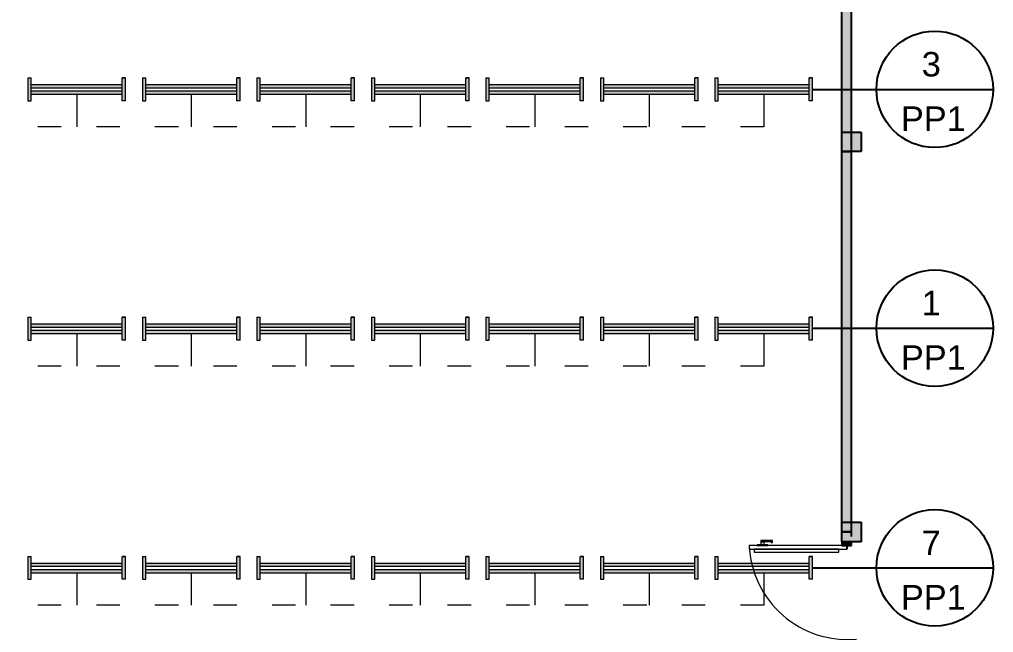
# Model space of a CAD drawing. Header units: millimetres. Extents: x 3339 to 2017737, y 4955 to 2748989.
# Drawn here: x 1464597 to 1479573, y 1264163 to 1273592 of the extents above; entities that cross this region are included whole.
import ezdxf

# ---------------------------------------------------------------- set-up
doc = ezdxf.new("R2010")
doc.units = ezdxf.units.MM
doc.header["$LTSCALE"] = 30
doc.linetypes.add('ACAD_ISO03W100', pattern=[30, 12, -18])
for name, color, linetype, lineweight in [('A-DETL-GENF', 92, 'Continuous', 13), ('A-DOOR', 31, 'Continuous', 13), ('LIGHT LINES', 6, 'ACAD_ISO03W100', 13), ('LIGHTS', 6, 'Continuous', 13)]:
    doc.layers.add(name, color=color, linetype=linetype, lineweight=lineweight)
doc.layers.add('window', color=92, linetype='Continuous')
doc.styles.get("Standard").update_dxf_attribs({"font": 'arial.ttf'})

# ---------------------------------------------------------------- blocks, each defined once
blk = doc.blocks.new('Poste with lines')
h = blk.add_hatch(color=2)
h.dxf.hatch_style = 1
h.paths.add_polyline_path([(13203, 12318), (12903, 12318), (12903, 12018), (13203, 12018)])
at = {"color": 0}
for p, q in [((12903, 12018), (12903, 12318)), ((12903, 12318), (13203, 12318)), ((13203, 12318), (13203, 12018)), ((12903, 12018), (12903, 12168)), ((12903, 12018), (13053, 12018)), ((13053, 12018), (12903, 12018)), ((13203, 12018), (12903, 12018))]:
    blk.add_line(p, q, dxfattribs=at)

msp = doc.modelspace()

# ---------------------------------------------------------------- hatches: boundary and pattern name
at = {"layer": 'LIGHTS'}
h = msp.add_hatch(color=256, dxfattribs=at)
h.dxf.hatch_style = 1
h.paths.add_polyline_path([(1464727.192, 1272342.691), (1464777.192, 1272342.691), (1464777.192, 1272692.691), (1464727.192, 1272692.691)])
h = msp.add_hatch(color=256, dxfattribs=at)
h.dxf.hatch_style = 1
h.paths.add_polyline_path([(1466177.192, 1272342.691), (1466227.192, 1272342.691), (1466227.192, 1272692.691), (1466177.192, 1272692.691)])
h = msp.add_hatch(color=256, dxfattribs=at)
h.dxf.hatch_style = 1
h.paths.add_polyline_path([(1466487.718, 1272342.691), (1466537.718, 1272342.691), (1466537.718, 1272692.691), (1466487.718, 1272692.691)])
h = msp.add_hatch(color=256, dxfattribs=at)
h.dxf.hatch_style = 1
h.paths.add_polyline_path([(1467937.718, 1272342.691), (1467987.718, 1272342.691), (1467987.718, 1272692.691), (1467937.718, 1272692.691)])
h = msp.add_hatch(color=256, dxfattribs=at)
h.dxf.hatch_style = 1
h.paths.add_polyline_path([(1468248.245, 1272342.691), (1468298.245, 1272342.691), (1468298.245, 1272692.691), (1468248.245, 1272692.691)])
h = msp.add_hatch(color=256, dxfattribs=at)
h.dxf.hatch_style = 1
h.paths.add_polyline_path([(1469698.245, 1272342.691), (1469748.245, 1272342.691), (1469748.245, 1272692.691), (1469698.245, 1272692.691)])
h = msp.add_hatch(color=256, dxfattribs=at)
h.dxf.hatch_style = 1
h.paths.add_polyline_path([(1470008.771, 1272342.691), (1470058.771, 1272342.691), (1470058.771, 1272692.691), (1470008.771, 1272692.691)])
h = msp.add_hatch(color=256, dxfattribs=at)
h.dxf.hatch_style = 1
h.paths.add_polyline_path([(1471458.771, 1272342.691), (1471508.771, 1272342.691), (1471508.771, 1272692.691), (1471458.771, 1272692.691)])
h = msp.add_hatch(color=256, dxfattribs=at)
h.dxf.hatch_style = 1
h.paths.add_polyline_path([(1471769.297, 1272342.691), (1471819.297, 1272342.691), (1471819.297, 1272692.691), (1471769.297, 1272692.691)])
h = msp.add_hatch(color=256, dxfattribs=at)
h.dxf.hatch_style = 1
h.paths.add_polyline_path([(1473219.297, 1272342.691), (1473269.297, 1272342.691), (1473269.297, 1272692.691), (1473219.297, 1272692.691)])
h = msp.add_hatch(color=256, dxfattribs=at)
h.dxf.hatch_style = 1
h.paths.add_polyline_path([(1473529.824, 1272342.691), (1473579.824, 1272342.691), (1473579.824, 1272692.691), (1473529.824, 1272692.691)])
h = msp.add_hatch(color=256, dxfattribs=at)
h.dxf.hatch_style = 1
h.paths.add_polyline_path([(1474979.824, 1272342.691), (1475029.824, 1272342.691), (1475029.824, 1272692.691), (1474979.824, 1272692.691)])
h = msp.add_hatch(color=256, dxfattribs=at)
h.dxf.hatch_style = 1
h.paths.add_polyline_path([(1475290.35, 1272342.691), (1475340.35, 1272342.691), (1475340.35, 1272692.691), (1475290.35, 1272692.691)])
h = msp.add_hatch(color=256, dxfattribs=at)
h.dxf.hatch_style = 1
h.paths.add_polyline_path([(1476740.35, 1272342.691), (1476790.35, 1272342.691), (1476790.35, 1272692.691), (1476740.35, 1272692.691)])
h = msp.add_hatch(color=256, dxfattribs=at)
h.dxf.hatch_style = 1
h.paths.add_polyline_path([(1466177.192, 1272542.691), (1466177.192, 1272592.691), (1464777.192, 1272592.691), (1464777.192, 1272542.691)])
h = msp.add_hatch(color=256, dxfattribs=at)
h.dxf.hatch_style = 1
h.paths.add_polyline_path([(1467937.718, 1272542.691), (1467937.718, 1272592.691), (1466537.718, 1272592.691), (1466537.718, 1272542.691)])
h = msp.add_hatch(color=256, dxfattribs=at)
h.dxf.hatch_style = 1
h.paths.add_polyline_path([(1469698.245, 1272542.691), (1469698.245, 1272592.691), (1468298.245, 1272592.691), (1468298.245, 1272542.691)])
h = msp.add_hatch(color=256, dxfattribs=at)
h.dxf.hatch_style = 1
h.paths.add_polyline_path([(1471458.771, 1272542.691), (1471458.771, 1272592.691), (1470058.771, 1272592.691), (1470058.771, 1272542.691)])
h = msp.add_hatch(color=256, dxfattribs=at)
h.dxf.hatch_style = 1
h.paths.add_polyline_path([(1473219.297, 1272542.691), (1473219.297, 1272592.691), (1471819.297, 1272592.691), (1471819.297, 1272542.691)])
h = msp.add_hatch(color=256, dxfattribs=at)
h.dxf.hatch_style = 1
h.paths.add_polyline_path([(1474979.824, 1272542.691), (1474979.824, 1272592.691), (1473579.824, 1272592.691), (1473579.824, 1272542.691)])
h = msp.add_hatch(color=256, dxfattribs=at)
h.dxf.hatch_style = 1
h.paths.add_polyline_path([(1476740.35, 1272542.691), (1476740.35, 1272592.691), (1475340.35, 1272592.691), (1475340.35, 1272542.691)])
h = msp.add_hatch(color=256, dxfattribs=at)
h.dxf.hatch_style = 1
h.paths.add_polyline_path([(1464777.192, 1272492.691), (1464777.192, 1272442.691), (1466177.192, 1272442.691), (1466177.192, 1272492.691)])
h = msp.add_hatch(color=256, dxfattribs=at)
h.dxf.hatch_style = 1
h.paths.add_polyline_path([(1466537.718, 1272492.691), (1466537.718, 1272442.691), (1467937.718, 1272442.691), (1467937.718, 1272492.691)])
h = msp.add_hatch(color=256, dxfattribs=at)
h.dxf.hatch_style = 1
h.paths.add_polyline_path([(1468298.245, 1272492.691), (1468298.245, 1272442.691), (1469698.245, 1272442.691), (1469698.245, 1272492.691)])
h = msp.add_hatch(color=256, dxfattribs=at)
h.dxf.hatch_style = 1
h.paths.add_polyline_path([(1470058.771, 1272492.691), (1470058.771, 1272442.691), (1471458.771, 1272442.691), (1471458.771, 1272492.691)])
h = msp.add_hatch(color=256, dxfattribs=at)
h.dxf.hatch_style = 1
h.paths.add_polyline_path([(1471819.297, 1272492.691), (1471819.297, 1272442.691), (1473219.297, 1272442.691), (1473219.297, 1272492.691)])
h = msp.add_hatch(color=256, dxfattribs=at)
h.dxf.hatch_style = 1
h.paths.add_polyline_path([(1473579.824, 1272492.691), (1473579.824, 1272442.691), (1474979.824, 1272442.691), (1474979.824, 1272492.691)])
h = msp.add_hatch(color=256, dxfattribs=at)
h.dxf.hatch_style = 1
h.paths.add_polyline_path([(1475340.35, 1272492.691), (1475340.35, 1272442.691), (1476740.35, 1272442.691), (1476740.35, 1272492.691)])
h = msp.add_hatch(color=256, dxfattribs=at)
h.dxf.hatch_style = 1
h.paths.add_polyline_path([(1464727.192, 1268662.135), (1464777.192, 1268662.135), (1464777.192, 1269012.135), (1464727.192, 1269012.135)])
h = msp.add_hatch(color=256, dxfattribs=at)
h.dxf.hatch_style = 1
h.paths.add_polyline_path([(1466177.192, 1268662.135), (1466227.192, 1268662.135), (1466227.192, 1269012.135), (1466177.192, 1269012.135)])
h = msp.add_hatch(color=256, dxfattribs=at)
h.dxf.hatch_style = 1
h.paths.add_polyline_path([(1466487.718, 1268662.135), (1466537.718, 1268662.135), (1466537.718, 1269012.135), (1466487.718, 1269012.135)])
h = msp.add_hatch(color=256, dxfattribs=at)
h.dxf.hatch_style = 1
h.paths.add_polyline_path([(1467937.718, 1268662.135), (1467987.718, 1268662.135), (1467987.718, 1269012.135), (1467937.718, 1269012.135)])
h = msp.add_hatch(color=256, dxfattribs=at)
h.dxf.hatch_style = 1
h.paths.add_polyline_path([(1468248.245, 1268662.135), (1468298.245, 1268662.135), (1468298.245, 1269012.135), (1468248.245, 1269012.135)])
h = msp.add_hatch(color=256, dxfattribs=at)
h.dxf.hatch_style = 1
h.paths.add_polyline_path([(1469698.245, 1268662.135), (1469748.245, 1268662.135), (1469748.245, 1269012.135), (1469698.245, 1269012.135)])
h = msp.add_hatch(color=256, dxfattribs=at)
h.dxf.hatch_style = 1
h.paths.add_polyline_path([(1470008.771, 1268662.135), (1470058.771, 1268662.135), (1470058.771, 1269012.135), (1470008.771, 1269012.135)])
h = msp.add_hatch(color=256, dxfattribs=at)
h.dxf.hatch_style = 1
h.paths.add_polyline_path([(1471458.771, 1268662.135), (1471508.771, 1268662.135), (1471508.771, 1269012.135), (1471458.771, 1269012.135)])
h = msp.add_hatch(color=256, dxfattribs=at)
h.dxf.hatch_style = 1
h.paths.add_polyline_path([(1471769.297, 1268662.135), (1471819.297, 1268662.135), (1471819.297, 1269012.135), (1471769.297, 1269012.135)])
h = msp.add_hatch(color=256, dxfattribs=at)
h.dxf.hatch_style = 1
h.paths.add_polyline_path([(1473219.297, 1268662.135), (1473269.297, 1268662.135), (1473269.297, 1269012.135), (1473219.297, 1269012.135)])
h = msp.add_hatch(color=256, dxfattribs=at)
h.dxf.hatch_style = 1
h.paths.add_polyline_path([(1473529.824, 1268662.135), (1473579.824, 1268662.135), (1473579.824, 1269012.135), (1473529.824, 1269012.135)])
h = msp.add_hatch(color=256, dxfattribs=at)
h.dxf.hatch_style = 1
h.paths.add_polyline_path([(1474979.824, 1268662.135), (1475029.824, 1268662.135), (1475029.824, 1269012.135), (1474979.824, 1269012.135)])
h = msp.add_hatch(color=256, dxfattribs=at)
h.dxf.hatch_style = 1
h.paths.add_polyline_path([(1475290.35, 1268662.135), (1475340.35, 1268662.135), (1475340.35, 1269012.135), (1475290.35, 1269012.135)])
h = msp.add_hatch(color=256, dxfattribs=at)
h.dxf.hatch_style = 1
h.paths.add_polyline_path([(1476740.35, 1268662.135), (1476790.35, 1268662.135), (1476790.35, 1269012.135), (1476740.35, 1269012.135)])
h = msp.add_hatch(color=256, dxfattribs=at)
h.dxf.hatch_style = 1
h.paths.add_polyline_path([(1466177.192, 1268862.135), (1466177.192, 1268912.135), (1464777.192, 1268912.135), (1464777.192, 1268862.135)])
h = msp.add_hatch(color=256, dxfattribs=at)
h.dxf.hatch_style = 1
h.paths.add_polyline_path([(1464777.192, 1268812.135), (1464777.192, 1268762.135), (1466177.192, 1268762.135), (1466177.192, 1268812.135)])
h = msp.add_hatch(color=256, dxfattribs=at)
h.dxf.hatch_style = 1
h.paths.add_polyline_path([(1467937.718, 1268862.135), (1467937.718, 1268912.135), (1466537.718, 1268912.135), (1466537.718, 1268862.135)])
h = msp.add_hatch(color=256, dxfattribs=at)
h.dxf.hatch_style = 1
h.paths.add_polyline_path([(1466537.718, 1268812.135), (1466537.718, 1268762.135), (1467937.718, 1268762.135), (1467937.718, 1268812.135)])
h = msp.add_hatch(color=256, dxfattribs=at)
h.dxf.hatch_style = 1
h.paths.add_polyline_path([(1469698.245, 1268862.135), (1469698.245, 1268912.135), (1468298.245, 1268912.135), (1468298.245, 1268862.135)])
h = msp.add_hatch(color=256, dxfattribs=at)
h.dxf.hatch_style = 1
h.paths.add_polyline_path([(1468298.245, 1268812.135), (1468298.245, 1268762.135), (1469698.245, 1268762.135), (1469698.245, 1268812.135)])
h = msp.add_hatch(color=256, dxfattribs=at)
h.dxf.hatch_style = 1
h.paths.add_polyline_path([(1471458.771, 1268862.135), (1471458.771, 1268912.135), (1470058.771, 1268912.135), (1470058.771, 1268862.135)])
h = msp.add_hatch(color=256, dxfattribs=at)
h.dxf.hatch_style = 1
h.paths.add_polyline_path([(1470058.771, 1268812.135), (1470058.771, 1268762.135), (1471458.771, 1268762.135), (1471458.771, 1268812.135)])
h = msp.add_hatch(color=256, dxfattribs=at)
h.dxf.hatch_style = 1
h.paths.add_polyline_path([(1473219.297, 1268862.135), (1473219.297, 1268912.135), (1471819.297, 1268912.135), (1471819.297, 1268862.135)])
h = msp.add_hatch(color=256, dxfattribs=at)
h.dxf.hatch_style = 1
h.paths.add_polyline_path([(1471819.297, 1268812.135), (1471819.297, 1268762.135), (1473219.297, 1268762.135), (1473219.297, 1268812.135)])
h = msp.add_hatch(color=256, dxfattribs=at)
h.dxf.hatch_style = 1
h.paths.add_polyline_path([(1474979.824, 1268862.135), (1474979.824, 1268912.135), (1473579.824, 1268912.135), (1473579.824, 1268862.135)])
h = msp.add_hatch(color=256, dxfattribs=at)
h.dxf.hatch_style = 1
h.paths.add_polyline_path([(1473579.824, 1268812.135), (1473579.824, 1268762.135), (1474979.824, 1268762.135), (1474979.824, 1268812.135)])
h = msp.add_hatch(color=256, dxfattribs=at)
h.dxf.hatch_style = 1
h.paths.add_polyline_path([(1476740.35, 1268862.135), (1476740.35, 1268912.135), (1475340.35, 1268912.135), (1475340.35, 1268862.135)])
h = msp.add_hatch(color=256, dxfattribs=at)
h.dxf.hatch_style = 1
h.paths.add_polyline_path([(1475340.35, 1268812.135), (1475340.35, 1268762.135), (1476740.35, 1268762.135), (1476740.35, 1268812.135)])
h = msp.add_hatch(color=256, dxfattribs=at)
h.dxf.hatch_style = 1
h.paths.add_polyline_path([(1464727.192, 1264981.58), (1464777.192, 1264981.58), (1464777.192, 1265331.58), (1464727.192, 1265331.58)])
h = msp.add_hatch(color=256, dxfattribs=at)
h.dxf.hatch_style = 1
h.paths.add_polyline_path([(1466177.192, 1265181.58), (1466177.192, 1265231.58), (1464777.192, 1265231.58), (1464777.192, 1265181.58)])
h = msp.add_hatch(color=256, dxfattribs=at)
h.dxf.hatch_style = 1
h.paths.add_polyline_path([(1466177.192, 1264981.58), (1466227.192, 1264981.58), (1466227.192, 1265331.58), (1466177.192, 1265331.58)])
h = msp.add_hatch(color=256, dxfattribs=at)
h.dxf.hatch_style = 1
h.paths.add_polyline_path([(1466487.718, 1264981.58), (1466537.718, 1264981.58), (1466537.718, 1265331.58), (1466487.718, 1265331.58)])
h = msp.add_hatch(color=256, dxfattribs=at)
h.dxf.hatch_style = 1
h.paths.add_polyline_path([(1467937.718, 1265181.58), (1467937.718, 1265231.58), (1466537.718, 1265231.58), (1466537.718, 1265181.58)])
h = msp.add_hatch(color=256, dxfattribs=at)
h.dxf.hatch_style = 1
h.paths.add_polyline_path([(1467937.718, 1264981.58), (1467987.718, 1264981.58), (1467987.718, 1265331.58), (1467937.718, 1265331.58)])
h = msp.add_hatch(color=256, dxfattribs=at)
h.dxf.hatch_style = 1
h.paths.add_polyline_path([(1468248.245, 1264981.58), (1468298.245, 1264981.58), (1468298.245, 1265331.58), (1468248.245, 1265331.58)])
h = msp.add_hatch(color=256, dxfattribs=at)
h.dxf.hatch_style = 1
h.paths.add_polyline_path([(1469698.245, 1265181.58), (1469698.245, 1265231.58), (1468298.245, 1265231.58), (1468298.245, 1265181.58)])
h = msp.add_hatch(color=256, dxfattribs=at)
h.dxf.hatch_style = 1
h.paths.add_polyline_path([(1469698.245, 1264981.58), (1469748.245, 1264981.58), (1469748.245, 1265331.58), (1469698.245, 1265331.58)])
h = msp.add_hatch(color=256, dxfattribs=at)
h.dxf.hatch_style = 1
h.paths.add_polyline_path([(1470008.771, 1264981.58), (1470058.771, 1264981.58), (1470058.771, 1265331.58), (1470008.771, 1265331.58)])
h = msp.add_hatch(color=256, dxfattribs=at)
h.dxf.hatch_style = 1
h.paths.add_polyline_path([(1471458.771, 1265181.58), (1471458.771, 1265231.58), (1470058.771, 1265231.58), (1470058.771, 1265181.58)])
h = msp.add_hatch(color=256, dxfattribs=at)
h.dxf.hatch_style = 1
h.paths.add_polyline_path([(1471458.771, 1264981.58), (1471508.771, 1264981.58), (1471508.771, 1265331.58), (1471458.771, 1265331.58)])
h = msp.add_hatch(color=256, dxfattribs=at)
h.dxf.hatch_style = 1
h.paths.add_polyline_path([(1471769.297, 1264981.58), (1471819.297, 1264981.58), (1471819.297, 1265331.58), (1471769.297, 1265331.58)])
h = msp.add_hatch(color=256, dxfattribs=at)
h.dxf.hatch_style = 1
h.paths.add_polyline_path([(1473219.297, 1265181.58), (1473219.297, 1265231.58), (1471819.297, 1265231.58), (1471819.297, 1265181.58)])
h = msp.add_hatch(color=256, dxfattribs=at)
h.dxf.hatch_style = 1
h.paths.add_polyline_path([(1473219.297, 1264981.58), (1473269.297, 1264981.58), (1473269.297, 1265331.58), (1473219.297, 1265331.58)])
h = msp.add_hatch(color=256, dxfattribs=at)
h.dxf.hatch_style = 1
h.paths.add_polyline_path([(1473529.824, 1264981.58), (1473579.824, 1264981.58), (1473579.824, 1265331.58), (1473529.824, 1265331.58)])
h = msp.add_hatch(color=256, dxfattribs=at)
h.dxf.hatch_style = 1
h.paths.add_polyline_path([(1474979.824, 1265181.58), (1474979.824, 1265231.58), (1473579.824, 1265231.58), (1473579.824, 1265181.58)])
h = msp.add_hatch(color=256, dxfattribs=at)
h.dxf.hatch_style = 1
h.paths.add_polyline_path([(1474979.824, 1264981.58), (1475029.824, 1264981.58), (1475029.824, 1265331.58), (1474979.824, 1265331.58)])
h = msp.add_hatch(color=256, dxfattribs=at)
h.dxf.hatch_style = 1
h.paths.add_polyline_path([(1475290.35, 1264981.58), (1475340.35, 1264981.58), (1475340.35, 1265331.58), (1475290.35, 1265331.58)])
h = msp.add_hatch(color=256, dxfattribs=at)
h.dxf.hatch_style = 1
h.paths.add_polyline_path([(1476740.35, 1265181.58), (1476740.35, 1265231.58), (1475340.35, 1265231.58), (1475340.35, 1265181.58)])
h = msp.add_hatch(color=256, dxfattribs=at)
h.dxf.hatch_style = 1
h.paths.add_polyline_path([(1476740.35, 1264981.58), (1476790.35, 1264981.58), (1476790.35, 1265331.58), (1476740.35, 1265331.58)])
h = msp.add_hatch(color=256, dxfattribs=at)
h.dxf.hatch_style = 1
h.paths.add_polyline_path([(1464777.192, 1265131.58), (1464777.192, 1265081.58), (1466177.192, 1265081.58), (1466177.192, 1265131.58)])
h = msp.add_hatch(color=256, dxfattribs=at)
h.dxf.hatch_style = 1
h.paths.add_polyline_path([(1466537.718, 1265131.58), (1466537.718, 1265081.58), (1467937.718, 1265081.58), (1467937.718, 1265131.58)])
h = msp.add_hatch(color=256, dxfattribs=at)
h.dxf.hatch_style = 1
h.paths.add_polyline_path([(1468298.245, 1265131.58), (1468298.245, 1265081.58), (1469698.245, 1265081.58), (1469698.245, 1265131.58)])
h = msp.add_hatch(color=256, dxfattribs=at)
h.dxf.hatch_style = 1
h.paths.add_polyline_path([(1470058.771, 1265131.58), (1470058.771, 1265081.58), (1471458.771, 1265081.58), (1471458.771, 1265131.58)])
h = msp.add_hatch(color=256, dxfattribs=at)
h.dxf.hatch_style = 1
h.paths.add_polyline_path([(1471819.297, 1265131.58), (1471819.297, 1265081.58), (1473219.297, 1265081.58), (1473219.297, 1265131.58)])
h = msp.add_hatch(color=256, dxfattribs=at)
h.dxf.hatch_style = 1
h.paths.add_polyline_path([(1473579.824, 1265131.58), (1473579.824, 1265081.58), (1474979.824, 1265081.58), (1474979.824, 1265131.58)])
h = msp.add_hatch(color=256, dxfattribs=at)
h.dxf.hatch_style = 1
h.paths.add_polyline_path([(1475340.35, 1265131.58), (1475340.35, 1265081.58), (1476740.35, 1265081.58), (1476740.35, 1265131.58)])
at = {"layer": 'window'}
h = msp.add_hatch(color=256, dxfattribs=at)
h.dxf.hatch_style = 1
h.paths.add_polyline_path([(1477390.35, 1280616.357), (1477240.35, 1280616.357), (1477240.35, 1280559.357), (1477240.35, 1277859.357), (1477390.35, 1277859.357)])
h.paths.add_polyline_path([(1477390.35, 1277559.357), (1477240.35, 1277559.357), (1477240.35, 1271859.357), (1477390.35, 1271859.357)])
h.paths.add_polyline_path([(1477390.35, 1271559.357), (1477240.35, 1271559.357), (1477240.35, 1265859.357), (1477390.35, 1265859.357)])
h = msp.add_hatch(color=256, dxfattribs=at)
h.dxf.hatch_style = 1
h.paths.add_polyline_path([(1477390.35, 1265559.357), (1477240.35, 1265559.357), (1477240.35, 1265502.357), (1477390.35, 1265502.357)])

# ---------------------------------------------------------------- linework, layer by layer
for p, q in [((1476790.35, 1272517.691), (1477773.188, 1272517.691)), ((1477773.188, 1272517.691), (1479573.188, 1272517.691)), ((1476790.35, 1268843.72), (1477773.188, 1268843.72)), ((1477773.188, 1268843.72), (1479573.188, 1268843.72)), ((1476790.35, 1265156.58), (1477773.188, 1265156.58)), ((1477773.188, 1265156.58), (1479573.188, 1265156.58))]:
    msp.add_line(p, q)
at = {"color": 0}
for p, q in [((1477390.35, 1265709.357), (1477240.35, 1265709.357)), ((1477240.35, 1265709.357), (1477390.35, 1265709.357)), ((1477315.35, 1265502.357), (1477315.35, 1265442.357))]:
    msp.add_line(p, q, dxfattribs=at)
for centre in [(1478669.458, 1272517.691), (1478669.458, 1268843.72), (1478669.458, 1265156.58)]:
    msp.add_circle(centre, 896.27)
at = {"layer": 'A-DETL-GENF'}
for p, q in [((1475945.4, 1265511.882), (1475935.875, 1265502.357)), ((1475935.875, 1265502.357), (1476107.325, 1265502.357)), ((1476097.8, 1265511.882), (1475945.4, 1265511.882)), ((1476050.175, 1265578.557), (1475993.025, 1265578.557)), ((1475993.025, 1265578.557), (1475993.025, 1265559.507)), ((1475993.025, 1265559.507), (1476050.175, 1265559.507)), ((1476045.413, 1265559.507), (1475997.788, 1265559.507)), ((1475997.788, 1265559.507), (1475997.788, 1265511.882)), ((1475997.788, 1265511.882), (1476045.413, 1265511.882)), ((1476045.413, 1265511.882), (1476045.413, 1265559.507)), ((1476173.786, 1265578.557), (1476050.175, 1265578.557)), ((1476050.175, 1265578.557), (1476050.175, 1265561.387)), ((1476050.175, 1265559.507), (1476050.175, 1265578.557)), ((1476050.175, 1265561.387), (1476156.004, 1265561.387)), ((1476107.325, 1265502.357), (1476097.8, 1265511.882)), ((1476156.004, 1265561.387), (1476173.175, 1265578.557)), ((1476156.004, 1265561.387), (1476156.004, 1265549.816)), ((1476156.004, 1265549.816), (1476173.786, 1265549.816)), ((1476173.786, 1265549.816), (1476173.786, 1265578.557)), ((1477193.939, 1265442.357), (1475894.939, 1265442.357)), ((1475894.939, 1265442.357), (1475894.939, 1265397.357)), ((1475894.939, 1265397.357), (1477193.939, 1265397.357)), ((1477193.939, 1265397.357), (1477193.939, 1265442.357))]:
    msp.add_line(p, q, dxfattribs=at)
at = {"layer": 'A-DOOR', "lineweight": 18}
for p, q in [((1477315.35, 1265502.357), (1475815.35, 1265502.357)), ((1475815.35, 1265502.357), (1475815.35, 1265442.357)), ((1477315.35, 1265502.357), (1477315.35, 1265442.357)), ((1475815.35, 1265442.357), (1477315.35, 1265442.357))]:
    msp.add_line(p, q, dxfattribs=at)
at = {"layer": 'A-DOOR'}
msp.add_arc((1477333.878, 1265573.872), 1520.211, 182.6963499, 274.961307, dxfattribs=at)
at = {"layer": 'LIGHT LINES'}
for p, q in [((1476040.35, 1271942.691), (1442590.35, 1271942.691)), ((1476040.35, 1268262.135), (1442590.35, 1268262.135)), ((1476040.35, 1264581.58), (1442590.35, 1264581.58))]:
    msp.add_line(p, q, dxfattribs=at)
at = {"layer": 'LIGHTS'}
for p, q in [((1464727.192, 1272692.691), (1464727.192, 1272342.691)), ((1464727.192, 1272692.691), (1464777.192, 1272692.691)), ((1464727.192, 1272692.691), (1464777.192, 1272692.691)), ((1464777.192, 1272342.691), (1464777.192, 1272692.691)), ((1466227.192, 1272692.691), (1466177.192, 1272692.691)), ((1466177.192, 1272342.691), (1466177.192, 1272692.691)), ((1466177.192, 1272692.691), (1466227.192, 1272692.691)), ((1466227.192, 1272342.691), (1466227.192, 1272692.691)), ((1466487.718, 1272692.691), (1466487.718, 1272342.691)), ((1466487.718, 1272692.691), (1466537.718, 1272692.691)), ((1466487.718, 1272692.691), (1466537.718, 1272692.691)), ((1466537.718, 1272342.691), (1466537.718, 1272692.691)), ((1467987.718, 1272692.691), (1467937.718, 1272692.691)), ((1467937.718, 1272342.691), (1467937.718, 1272692.691)), ((1467937.718, 1272692.691), (1467987.718, 1272692.691)), ((1467987.718, 1272342.691), (1467987.718, 1272692.691)), ((1468248.245, 1272692.691), (1468248.245, 1272342.691)), ((1468248.245, 1272692.691), (1468298.245, 1272692.691)), ((1468248.245, 1272692.691), (1468298.245, 1272692.691)), ((1468298.245, 1272342.691), (1468298.245, 1272692.691)), ((1469748.245, 1272692.691), (1469698.245, 1272692.691)), ((1469698.245, 1272342.691), (1469698.245, 1272692.691)), ((1469698.245, 1272692.691), (1469748.245, 1272692.691)), ((1469748.245, 1272342.691), (1469748.245, 1272692.691)), ((1470008.771, 1272692.691), (1470008.771, 1272342.691)), ((1470008.771, 1272692.691), (1470058.771, 1272692.691)), ((1470008.771, 1272692.691), (1470058.771, 1272692.691)), ((1470058.771, 1272342.691), (1470058.771, 1272692.691)), ((1471508.771, 1272692.691), (1471458.771, 1272692.691)), ((1471458.771, 1272342.691), (1471458.771, 1272692.691)), ((1471458.771, 1272692.691), (1471508.771, 1272692.691)), ((1471508.771, 1272342.691), (1471508.771, 1272692.691)), ((1471769.297, 1272692.691), (1471769.297, 1272342.691)), ((1471769.297, 1272692.691), (1471819.297, 1272692.691)), ((1471769.297, 1272692.691), (1471819.297, 1272692.691)), ((1471819.297, 1272342.691), (1471819.297, 1272692.691)), ((1473269.297, 1272692.691), (1473219.297, 1272692.691)), ((1473219.297, 1272342.691), (1473219.297, 1272692.691)), ((1473219.297, 1272692.691), (1473269.297, 1272692.691)), ((1473269.297, 1272342.691), (1473269.297, 1272692.691)), ((1473529.824, 1272692.691), (1473529.824, 1272342.691)), ((1473529.824, 1272692.691), (1473579.824, 1272692.691)), ((1473529.824, 1272692.691), (1473579.824, 1272692.691)), ((1473579.824, 1272342.691), (1473579.824, 1272692.691)), ((1475029.824, 1272692.691), (1474979.824, 1272692.691)), ((1474979.824, 1272342.691), (1474979.824, 1272692.691)), ((1474979.824, 1272692.691), (1475029.824, 1272692.691)), ((1475029.824, 1272342.691), (1475029.824, 1272692.691)), ((1475290.35, 1272692.691), (1475290.35, 1272342.691)), ((1475290.35, 1272692.691), (1475340.35, 1272692.691)), ((1475290.35, 1272692.691), (1475340.35, 1272692.691)), ((1475340.35, 1272342.691), (1475340.35, 1272692.691)), ((1476790.35, 1272692.691), (1476740.35, 1272692.691)), ((1476740.35, 1272342.691), (1476740.35, 1272692.691)), ((1476740.35, 1272692.691), (1476790.35, 1272692.691)), ((1476790.35, 1272342.691), (1476790.35, 1272692.691)), ((1464777.192, 1272592.691), (1466177.192, 1272592.691)), ((1464777.192, 1272542.691), (1466177.192, 1272542.691)), ((1466537.718, 1272592.691), (1467937.718, 1272592.691)), ((1466537.718, 1272542.691), (1467937.718, 1272542.691)), ((1468298.245, 1272592.691), (1469698.245, 1272592.691)), ((1468298.245, 1272542.691), (1469698.245, 1272542.691)), ((1470058.771, 1272592.691), (1471458.771, 1272592.691)), ((1470058.771, 1272542.691), (1471458.771, 1272542.691)), ((1471819.297, 1272592.691), (1473219.297, 1272592.691)), ((1471819.297, 1272542.691), (1473219.297, 1272542.691)), ((1473579.824, 1272592.691), (1474979.824, 1272592.691)), ((1473579.824, 1272542.691), (1474979.824, 1272542.691)), ((1475340.35, 1272592.691), (1476740.35, 1272592.691)), ((1475340.35, 1272542.691), (1476740.35, 1272542.691)), ((1464777.192, 1272492.691), (1466177.192, 1272492.691)), ((1464777.192, 1272442.691), (1466177.192, 1272442.691)), ((1465477.192, 1272442.691), (1465477.192, 1271942.691)), ((1466537.718, 1272492.691), (1467937.718, 1272492.691)), ((1466537.718, 1272442.691), (1467937.718, 1272442.691)), ((1467237.718, 1272442.691), (1467237.718, 1271942.691)), ((1468298.245, 1272492.691), (1469698.245, 1272492.691)), ((1468298.245, 1272442.691), (1469698.245, 1272442.691)), ((1468998.245, 1272442.691), (1468998.245, 1271942.691)), ((1470058.771, 1272492.691), (1471458.771, 1272492.691)), ((1470058.771, 1272442.691), (1471458.771, 1272442.691)), ((1470758.771, 1272442.691), (1470758.771, 1271942.691)), ((1471819.297, 1272492.691), (1473219.297, 1272492.691)), ((1471819.297, 1272442.691), (1473219.297, 1272442.691)), ((1472519.297, 1272442.691), (1472519.297, 1271942.691)), ((1473579.824, 1272492.691), (1474979.824, 1272492.691)), ((1473579.824, 1272442.691), (1474979.824, 1272442.691)), ((1474279.824, 1272442.691), (1474279.824, 1271942.691)), ((1475340.35, 1272492.691), (1476740.35, 1272492.691)), ((1475340.35, 1272442.691), (1476740.35, 1272442.691)), ((1476040.35, 1272442.691), (1476040.35, 1271942.691)), ((1464727.192, 1272342.691), (1464777.192, 1272342.691)), ((1466227.192, 1272342.691), (1466177.192, 1272342.691)), ((1466487.718, 1272342.691), (1466537.718, 1272342.691)), ((1467987.718, 1272342.691), (1467937.718, 1272342.691)), ((1468248.245, 1272342.691), (1468298.245, 1272342.691)), ((1469748.245, 1272342.691), (1469698.245, 1272342.691)), ((1470008.771, 1272342.691), (1470058.771, 1272342.691)), ((1471508.771, 1272342.691), (1471458.771, 1272342.691)), ((1471769.297, 1272342.691), (1471819.297, 1272342.691)), ((1473269.297, 1272342.691), (1473219.297, 1272342.691)), ((1473529.824, 1272342.691), (1473579.824, 1272342.691)), ((1475029.824, 1272342.691), (1474979.824, 1272342.691)), ((1475290.35, 1272342.691), (1475340.35, 1272342.691)), ((1476790.35, 1272342.691), (1476740.35, 1272342.691)), ((1464727.192, 1269012.135), (1464727.192, 1268662.135)), ((1464727.192, 1269012.135), (1464777.192, 1269012.135)), ((1464727.192, 1269012.135), (1464777.192, 1269012.135)), ((1464777.192, 1268662.135), (1464777.192, 1269012.135)), ((1466227.192, 1269012.135), (1466177.192, 1269012.135)), ((1466177.192, 1268662.135), (1466177.192, 1269012.135)), ((1466177.192, 1269012.135), (1466227.192, 1269012.135)), ((1466227.192, 1268662.135), (1466227.192, 1269012.135)), ((1466487.718, 1269012.135), (1466487.718, 1268662.135)), ((1466487.718, 1269012.135), (1466537.718, 1269012.135)), ((1466487.718, 1269012.135), (1466537.718, 1269012.135)), ((1466537.718, 1268662.135), (1466537.718, 1269012.135)), ((1467987.718, 1269012.135), (1467937.718, 1269012.135)), ((1467937.718, 1268662.135), (1467937.718, 1269012.135)), ((1467937.718, 1269012.135), (1467987.718, 1269012.135)), ((1467987.718, 1268662.135), (1467987.718, 1269012.135)), ((1468248.245, 1269012.135), (1468248.245, 1268662.135)), ((1468248.245, 1269012.135), (1468298.245, 1269012.135)), ((1468248.245, 1269012.135), (1468298.245, 1269012.135)), ((1468298.245, 1268662.135), (1468298.245, 1269012.135)), ((1469748.245, 1269012.135), (1469698.245, 1269012.135)), ((1469698.245, 1268662.135), (1469698.245, 1269012.135)), ((1469698.245, 1269012.135), (1469748.245, 1269012.135)), ((1469748.245, 1268662.135), (1469748.245, 1269012.135)), ((1470008.771, 1269012.135), (1470008.771, 1268662.135)), ((1470008.771, 1269012.135), (1470058.771, 1269012.135)), ((1470008.771, 1269012.135), (1470058.771, 1269012.135)), ((1470058.771, 1268662.135), (1470058.771, 1269012.135)), ((1471508.771, 1269012.135), (1471458.771, 1269012.135)), ((1471458.771, 1268662.135), (1471458.771, 1269012.135)), ((1471458.771, 1269012.135), (1471508.771, 1269012.135)), ((1471508.771, 1268662.135), (1471508.771, 1269012.135)), ((1471769.297, 1269012.135), (1471769.297, 1268662.135)), ((1471769.297, 1269012.135), (1471819.297, 1269012.135)), ((1471769.297, 1269012.135), (1471819.297, 1269012.135)), ((1471819.297, 1268662.135), (1471819.297, 1269012.135)), ((1473269.297, 1269012.135), (1473219.297, 1269012.135)), ((1473219.297, 1268662.135), (1473219.297, 1269012.135)), ((1473219.297, 1269012.135), (1473269.297, 1269012.135)), ((1473269.297, 1268662.135), (1473269.297, 1269012.135)), ((1473529.824, 1269012.135), (1473529.824, 1268662.135)), ((1473529.824, 1269012.135), (1473579.824, 1269012.135)), ((1473529.824, 1269012.135), (1473579.824, 1269012.135)), ((1473579.824, 1268662.135), (1473579.824, 1269012.135)), ((1475029.824, 1269012.135), (1474979.824, 1269012.135)), ((1474979.824, 1268662.135), (1474979.824, 1269012.135)), ((1474979.824, 1269012.135), (1475029.824, 1269012.135)), ((1475029.824, 1268662.135), (1475029.824, 1269012.135)), ((1475290.35, 1269012.135), (1475290.35, 1268662.135)), ((1475290.35, 1269012.135), (1475340.35, 1269012.135)), ((1475290.35, 1269012.135), (1475340.35, 1269012.135)), ((1475340.35, 1268662.135), (1475340.35, 1269012.135)), ((1476790.35, 1269012.135), (1476740.35, 1269012.135)), ((1476740.35, 1268662.135), (1476740.35, 1269012.135)), ((1476740.35, 1269012.135), (1476790.35, 1269012.135)), ((1476790.35, 1268662.135), (1476790.35, 1269012.135)), ((1464777.192, 1268912.135), (1466177.192, 1268912.135)), ((1464777.192, 1268862.135), (1466177.192, 1268862.135)), ((1464777.192, 1268812.135), (1466177.192, 1268812.135)), ((1466537.718, 1268912.135), (1467937.718, 1268912.135)), ((1466537.718, 1268862.135), (1467937.718, 1268862.135)), ((1466537.718, 1268812.135), (1467937.718, 1268812.135)), ((1468298.245, 1268912.135), (1469698.245, 1268912.135)), ((1468298.245, 1268862.135), (1469698.245, 1268862.135)), ((1468298.245, 1268812.135), (1469698.245, 1268812.135)), ((1470058.771, 1268912.135), (1471458.771, 1268912.135)), ((1470058.771, 1268862.135), (1471458.771, 1268862.135)), ((1470058.771, 1268812.135), (1471458.771, 1268812.135)), ((1471819.297, 1268912.135), (1473219.297, 1268912.135)), ((1471819.297, 1268862.135), (1473219.297, 1268862.135)), ((1471819.297, 1268812.135), (1473219.297, 1268812.135)), ((1473579.824, 1268912.135), (1474979.824, 1268912.135)), ((1473579.824, 1268862.135), (1474979.824, 1268862.135)), ((1473579.824, 1268812.135), (1474979.824, 1268812.135)), ((1475340.35, 1268912.135), (1476740.35, 1268912.135)), ((1475340.35, 1268862.135), (1476740.35, 1268862.135)), ((1475340.35, 1268812.135), (1476740.35, 1268812.135)), ((1464727.192, 1268662.135), (1464777.192, 1268662.135)), ((1464777.192, 1268762.135), (1466177.192, 1268762.135)), ((1465477.192, 1268762.135), (1465477.192, 1268262.135)), ((1466227.192, 1268662.135), (1466177.192, 1268662.135)), ((1466487.718, 1268662.135), (1466537.718, 1268662.135)), ((1466537.718, 1268762.135), (1467937.718, 1268762.135)), ((1467237.718, 1268762.135), (1467237.718, 1268262.135)), ((1467987.718, 1268662.135), (1467937.718, 1268662.135)), ((1468248.245, 1268662.135), (1468298.245, 1268662.135)), ((1468298.245, 1268762.135), (1469698.245, 1268762.135)), ((1468998.245, 1268762.135), (1468998.245, 1268262.135)), ((1469748.245, 1268662.135), (1469698.245, 1268662.135)), ((1470008.771, 1268662.135), (1470058.771, 1268662.135)), ((1470058.771, 1268762.135), (1471458.771, 1268762.135)), ((1470758.771, 1268762.135), (1470758.771, 1268262.135)), ((1471508.771, 1268662.135), (1471458.771, 1268662.135)), ((1471769.297, 1268662.135), (1471819.297, 1268662.135)), ((1471819.297, 1268762.135), (1473219.297, 1268762.135)), ((1472519.297, 1268762.135), (1472519.297, 1268262.135)), ((1473269.297, 1268662.135), (1473219.297, 1268662.135)), ((1473529.824, 1268662.135), (1473579.824, 1268662.135)), ((1473579.824, 1268762.135), (1474979.824, 1268762.135)), ((1474279.824, 1268762.135), (1474279.824, 1268262.135)), ((1475029.824, 1268662.135), (1474979.824, 1268662.135)), ((1475290.35, 1268662.135), (1475340.35, 1268662.135)), ((1475340.35, 1268762.135), (1476740.35, 1268762.135)), ((1476040.35, 1268762.135), (1476040.35, 1268262.135)), ((1476790.35, 1268662.135), (1476740.35, 1268662.135)), ((1464727.192, 1265331.58), (1464727.192, 1264981.58)), ((1464727.192, 1265331.58), (1464777.192, 1265331.58)), ((1464727.192, 1265331.58), (1464777.192, 1265331.58)), ((1464777.192, 1264981.58), (1464777.192, 1265331.58)), ((1464777.192, 1265231.58), (1466177.192, 1265231.58)), ((1466227.192, 1265331.58), (1466177.192, 1265331.58)), ((1466177.192, 1264981.58), (1466177.192, 1265331.58)), ((1466177.192, 1265331.58), (1466227.192, 1265331.58)), ((1466227.192, 1264981.58), (1466227.192, 1265331.58)), ((1466487.718, 1265331.58), (1466487.718, 1264981.58)), ((1466487.718, 1265331.58), (1466537.718, 1265331.58)), ((1466487.718, 1265331.58), (1466537.718, 1265331.58)), ((1466537.718, 1264981.58), (1466537.718, 1265331.58)), ((1466537.718, 1265231.58), (1467937.718, 1265231.58)), ((1467987.718, 1265331.58), (1467937.718, 1265331.58)), ((1467937.718, 1264981.58), (1467937.718, 1265331.58)), ((1467937.718, 1265331.58), (1467987.718, 1265331.58)), ((1467987.718, 1264981.58), (1467987.718, 1265331.58)), ((1468248.245, 1265331.58), (1468248.245, 1264981.58)), ((1468248.245, 1265331.58), (1468298.245, 1265331.58)), ((1468248.245, 1265331.58), (1468298.245, 1265331.58)), ((1468298.245, 1264981.58), (1468298.245, 1265331.58)), ((1468298.245, 1265231.58), (1469698.245, 1265231.58)), ((1469748.245, 1265331.58), (1469698.245, 1265331.58)), ((1469698.245, 1264981.58), (1469698.245, 1265331.58)), ((1469698.245, 1265331.58), (1469748.245, 1265331.58)), ((1469748.245, 1264981.58), (1469748.245, 1265331.58)), ((1470008.771, 1265331.58), (1470008.771, 1264981.58)), ((1470008.771, 1265331.58), (1470058.771, 1265331.58)), ((1470008.771, 1265331.58), (1470058.771, 1265331.58)), ((1470058.771, 1264981.58), (1470058.771, 1265331.58)), ((1470058.771, 1265231.58), (1471458.771, 1265231.58)), ((1471508.771, 1265331.58), (1471458.771, 1265331.58)), ((1471458.771, 1264981.58), (1471458.771, 1265331.58)), ((1471458.771, 1265331.58), (1471508.771, 1265331.58)), ((1471508.771, 1264981.58), (1471508.771, 1265331.58)), ((1471769.297, 1265331.58), (1471769.297, 1264981.58)), ((1471769.297, 1265331.58), (1471819.297, 1265331.58)), ((1471769.297, 1265331.58), (1471819.297, 1265331.58)), ((1471819.297, 1264981.58), (1471819.297, 1265331.58)), ((1471819.297, 1265231.58), (1473219.297, 1265231.58)), ((1473269.297, 1265331.58), (1473219.297, 1265331.58)), ((1473219.297, 1264981.58), (1473219.297, 1265331.58)), ((1473219.297, 1265331.58), (1473269.297, 1265331.58)), ((1473269.297, 1264981.58), (1473269.297, 1265331.58)), ((1473529.824, 1265331.58), (1473529.824, 1264981.58)), ((1473529.824, 1265331.58), (1473579.824, 1265331.58)), ((1473529.824, 1265331.58), (1473579.824, 1265331.58)), ((1473579.824, 1264981.58), (1473579.824, 1265331.58)), ((1473579.824, 1265231.58), (1474979.824, 1265231.58)), ((1475029.824, 1265331.58), (1474979.824, 1265331.58)), ((1474979.824, 1264981.58), (1474979.824, 1265331.58)), ((1474979.824, 1265331.58), (1475029.824, 1265331.58)), ((1475029.824, 1264981.58), (1475029.824, 1265331.58)), ((1475290.35, 1265331.58), (1475290.35, 1264981.58)), ((1475290.35, 1265331.58), (1475340.35, 1265331.58)), ((1475290.35, 1265331.58), (1475340.35, 1265331.58)), ((1475340.35, 1264981.58), (1475340.35, 1265331.58)), ((1475340.35, 1265231.58), (1476740.35, 1265231.58)), ((1476790.35, 1265331.58), (1476740.35, 1265331.58)), ((1476740.35, 1264981.58), (1476740.35, 1265331.58)), ((1476740.35, 1265331.58), (1476790.35, 1265331.58)), ((1476790.35, 1264981.58), (1476790.35, 1265331.58)), ((1464777.192, 1265181.58), (1466177.192, 1265181.58)), ((1464777.192, 1265131.58), (1466177.192, 1265131.58)), ((1464777.192, 1265081.58), (1466177.192, 1265081.58)), ((1465477.192, 1265081.58), (1465477.192, 1264581.58)), ((1466537.718, 1265181.58), (1467937.718, 1265181.58)), ((1466537.718, 1265131.58), (1467937.718, 1265131.58)), ((1466537.718, 1265081.58), (1467937.718, 1265081.58)), ((1467237.718, 1265081.58), (1467237.718, 1264581.58)), ((1468298.245, 1265181.58), (1469698.245, 1265181.58)), ((1468298.245, 1265131.58), (1469698.245, 1265131.58)), ((1468298.245, 1265081.58), (1469698.245, 1265081.58)), ((1468998.245, 1265081.58), (1468998.245, 1264581.58)), ((1470058.771, 1265181.58), (1471458.771, 1265181.58)), ((1470058.771, 1265131.58), (1471458.771, 1265131.58)), ((1470058.771, 1265081.58), (1471458.771, 1265081.58)), ((1470758.771, 1265081.58), (1470758.771, 1264581.58)), ((1471819.297, 1265181.58), (1473219.297, 1265181.58)), ((1471819.297, 1265131.58), (1473219.297, 1265131.58)), ((1471819.297, 1265081.58), (1473219.297, 1265081.58)), ((1472519.297, 1265081.58), (1472519.297, 1264581.58)), ((1473579.824, 1265181.58), (1474979.824, 1265181.58)), ((1473579.824, 1265131.58), (1474979.824, 1265131.58)), ((1473579.824, 1265081.58), (1474979.824, 1265081.58)), ((1474279.824, 1265081.58), (1474279.824, 1264581.58)), ((1475340.35, 1265181.58), (1476740.35, 1265181.58)), ((1475340.35, 1265131.58), (1476740.35, 1265131.58)), ((1475340.35, 1265081.58), (1476740.35, 1265081.58)), ((1476040.35, 1265081.58), (1476040.35, 1264581.58)), ((1464727.192, 1264981.58), (1464777.192, 1264981.58)), ((1466227.192, 1264981.58), (1466177.192, 1264981.58)), ((1466487.718, 1264981.58), (1466537.718, 1264981.58)), ((1467987.718, 1264981.58), (1467937.718, 1264981.58)), ((1468248.245, 1264981.58), (1468298.245, 1264981.58)), ((1469748.245, 1264981.58), (1469698.245, 1264981.58)), ((1470008.771, 1264981.58), (1470058.771, 1264981.58)), ((1471508.771, 1264981.58), (1471458.771, 1264981.58)), ((1471769.297, 1264981.58), (1471819.297, 1264981.58)), ((1473269.297, 1264981.58), (1473219.297, 1264981.58)), ((1473529.824, 1264981.58), (1473579.824, 1264981.58)), ((1475029.824, 1264981.58), (1474979.824, 1264981.58)), ((1475290.35, 1264981.58), (1475340.35, 1264981.58)), ((1476790.35, 1264981.58), (1476740.35, 1264981.58))]:
    msp.add_line(p, q, dxfattribs=at)
at = {"layer": 'window'}
for p, q in [((1477240.35, 1265592.357), (1477240.35, 1280616.357)), ((1477390.35, 1265641.857), (1477390.35, 1280616.357)), ((1477240.35, 1265559.357), (1477240.35, 1265502.357)), ((1477240.35, 1265502.357), (1477390.35, 1265502.357)), ((1477390.35, 1265502.357), (1477390.35, 1265559.357))]:
    msp.add_line(p, q, dxfattribs=at)

# ---------------------------------------------------------------- block references
at = {"color": 0}
for p in [(1464337.759, 1259541.247), (1464336.859, 1253541.247)]:
    msp.add_blockref('Poste with lines', p, dxfattribs=at)

# ---------------------------------------------------------------- texts
at = {"char_height": 377.35925, "attachment_point": 1}
for s, insert in [('\\pxt0.39537;3', (1478469.458, 1273093.03)), ('\\pxqc,t0.39537;PP1', (1478459.458, 1272255.05)), ('\\pxt0.39537;1', (1478469.458, 1269419.059)), ('\\pxqc,t0.39537;PP1', (1478459.458, 1268581.079)), ('\\pxt0.39537;7', (1478469.458, 1265731.919)), ('\\pxqc,t0.39537;PP1', (1478459.458, 1264893.939))]:
    msp.add_mtext_dynamic_manual_height_columns(s, width=377.35925, gutter_width=1886.796, heights=[0], dxfattribs=dict(at, insert=insert))

doc.saveas('drawing.dxf')
